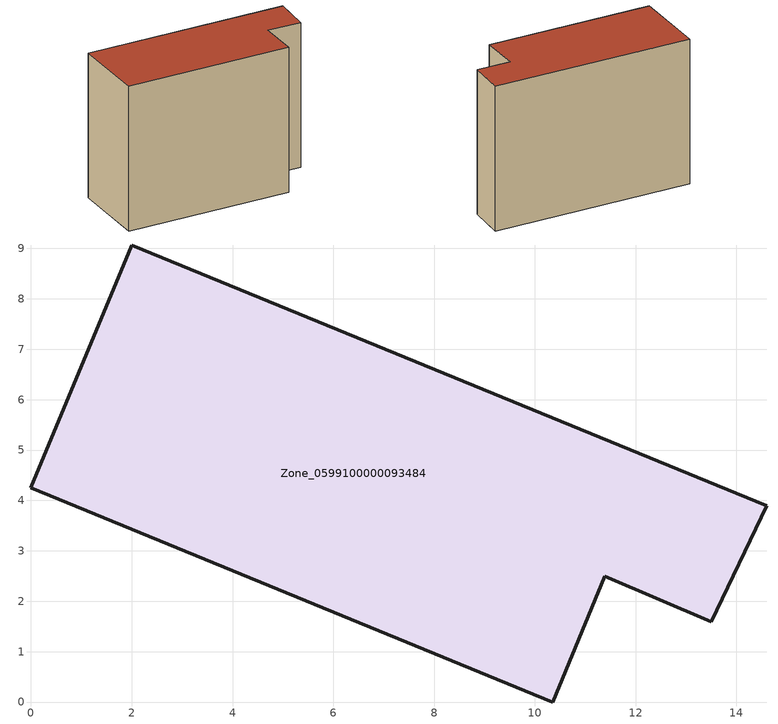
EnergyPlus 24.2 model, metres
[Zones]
Zone_0599100000093484
 floor ground (C_G): 14.6,3.89 13.5,1.6 11.38,2.49 10.35,0 0,4.25 2,9.07 z0
 wall outside (C_F): 14.6,3.89 2,9.07 0,4.25 10.35,0 11.38,2.49 13.5,1.6 14.6,3.89 z0:9.92
 roof outside (C_R): 13.5,1.6 14.6,3.89 2,9.07 0,4.25 10.35,0 11.38,2.49 z9.92
[BUILDING]
Pand.0599100000093484: North Axis=0; Terrain=City; Loads Convergence Tolerance Value=0.04; Temperature Convergence Tolerance Value=0.4; Solar Distribution=FullExterior; Maximum Number of Warmup Days=25; Minimum Number of Warmup Days=1
[Site:Location]
Rotterdam.The.Hague.AP_ZH_NLD Design_Conditions: Latitude=51.96; Longitude=4.45; Time Zone=1; Elevation=-4.5
[SITE:GROUNDTEMPERATURE:BUILDINGSURFACE]
18, 18, 18, 18, 18, 18, 18, 18, 18, 18, 18, 18
[MATERIAL] Thermal Absorptance=0.9; Solar Absorptance=0.7; Visible Absorptance=0.7
Name | Roughness | Thickness | Conductivity | Density | Specific Heat
G.TI.1946 | MediumSmooth | 0.15 | 1 | 540 | 1210
F.TI.1946 | Rough | 0.3 | 0.857143 | 1920 | 840
R.TI.1946 | MediumRough | 0.2 | 0.1 | 1500 | 1000
[CONSTRUCTION]
C_G: G.TI.1946
C_F: F.TI.1946
C_R: R.TI.1946
[ZONE]
Zone_0599100000093484: Type=1; Multiplier=1; Ceiling Height=Autocalculate; Volume=Autocalculate; Floor Area=autocalculate; Part of Total Floor Area=Yes
[ZONEINFILTRATION:DESIGNFLOWRATE]
Infil_Zone_0599100000093484: Zone or ZoneList or Space or SpaceList=Zone_0599100000093484; Schedule=AlwaysOn; Design Flow Rate Calculation Method=Flow/Area; Flow Rate per Floor Area=0.003; Constant Term Coefficient=1; Temperature Term Coefficient=0; Velocity Term Coefficient=0; Velocity Squared Term Coefficient=0
[HVACTEMPLATE:ZONE:IDEALLOADSAIRSYSTEM]
Zone_0599100000093484: Maximum Heating Supply Air Temperature=50; Minimum Cooling Supply Air Temperature=13; Maximum Heating Supply Air Humidity Ratio=0.0156; Minimum Cooling Supply Air Humidity Ratio=0.0077; Heating Limit=NoLimit; Cooling Limit=NoLimit; Dehumidification Control Type=ConstantSensibleHeatRatio; Cooling Sensible Heat Ratio=0.7; Dehumidification Setpoint=60; Humidification Control Type=None; Humidification Setpoint=30; Outdoor Air Method=None; Outdoor Air Flow Rate per Person=0.00944; Outdoor Air Flow Rate per Zone Floor Area=0; Outdoor Air Flow Rate per Zone=0; Demand Controlled Ventilation Type=None; Outdoor Air Economizer Type=NoEconomizer; Heat Recovery Type=None; Sensible Heat Recovery Effectiveness=0.7; Latent Heat Recovery Effectiveness=0.65
[ZONECONTROL:THERMOSTAT]
ThermostatControl_Zone_0599100000093484: Zone or ZoneList=Zone_0599100000093484; Control Type Schedule=DualSetpointControlType; Control 1=Thermostat_Zone_0599100000093484; Temperature Difference Between Cutout And Setpoint=0
[THERMOSTATSETPOINT:DUALSETPOINT]
Thermostat_Zone_0599100000093484: Heating Setpoint Temperature Schedule=HeatingSetpoint_Zone_0599100000093484; Cooling Setpoint Temperature Schedule=CoolingSetpoint_Zone_0599100000093484
[SCHEDULE:COMPACT]
HeatingSetpoint_Zone_0599100000093484: Through: 12/31, For: AllDays, Until: 24:00, 21
CoolingSetpoint_Zone_0599100000093484: Through: 12/31, For: AllDays, Until: 24:00, 24
DualSetpointControlType: Through: 12/31, For: AllDays, Until: 24:00, 4
AlwaysOn: Through: 12/31, For: AllDays, Until: 24:00, 1
